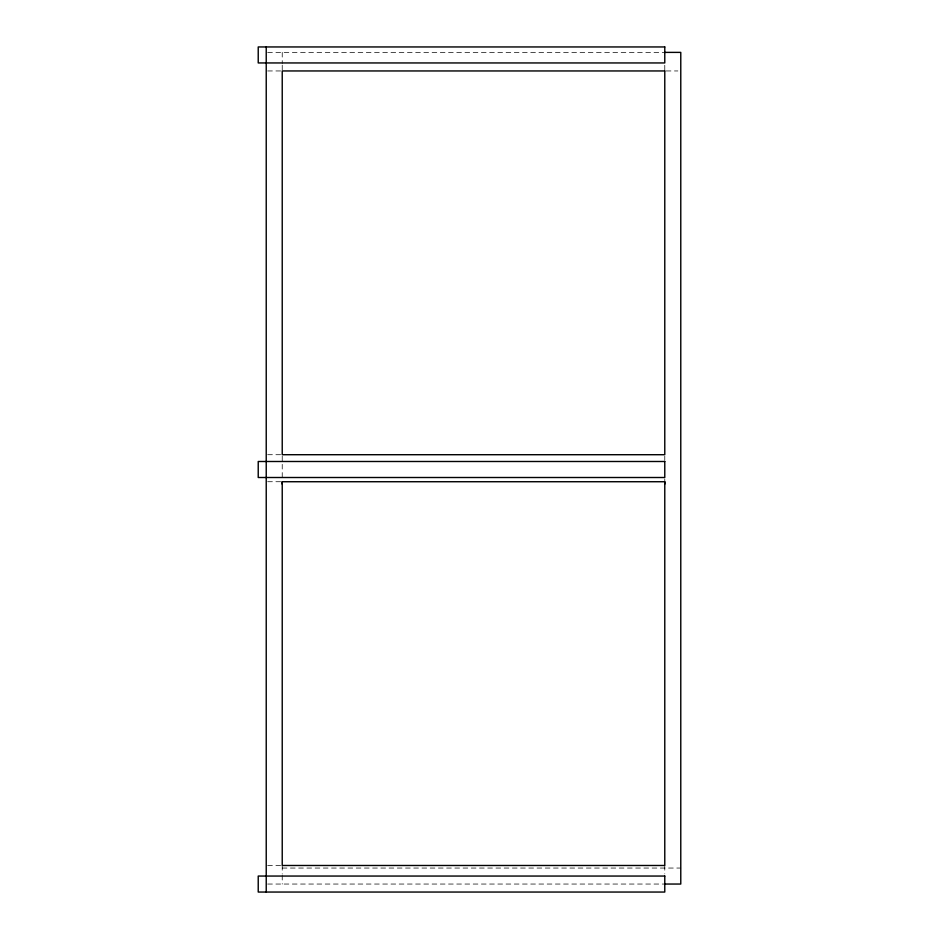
<?xml version="1.0" encoding="UTF-8"?>
<svg xmlns="http://www.w3.org/2000/svg" width="939" height="939" viewBox="0 0 939 939"><rect width="100%" height="100%" fill="white"/><g stroke="black" fill="none" stroke-linecap="round" stroke-linejoin="round"><path stroke-width="0.7" stroke-dasharray="4.7 3.52" d="M267.685 52.384L664.777 52.384M267.685 70.953L280.773 70.953M666.232 70.953L677.864 70.953M267.685 454.711L282.228 454.711M267.685 481.73L280.773 481.73M267.685 865.488L280.773 865.488M282.228 868.047L680.775 868.047M267.685 884.045L664.777 884.045M664.777 65.237L664.777 70.953M664.777 456.131L664.777 460.403M664.777 478.89L664.777 481.73M664.777 865.488L664.777 873.869M282.228 52.384L282.228 63.817M282.228 65.237L282.228 70.953M282.228 456.131L282.228 480.31M282.228 865.488L282.228 874.056M282.228 875.324L282.228 884.045"/><path stroke-width="1.41" d="M282.228 484.148L282.228 481.73L664.777 481.73L664.777 484.148M664.659 52.384L680.775 52.384L680.775 884.045L664.659 884.045M664.777 481.73L664.777 865.488L282.228 865.488L282.228 481.73M266.23 46.95L266.23 892.05M664.777 46.95L258.225 46.95L258.225 62.948L664.777 62.948L664.777 46.95M664.777 70.953L282.228 70.953L282.228 454.711L664.777 454.711L664.777 70.953M664.777 461.495L258.225 461.495L258.225 477.505L664.777 477.505L664.777 461.495M664.777 876.052L258.225 876.052L258.225 892.05L664.777 892.05L664.777 876.052"/></g></svg>
